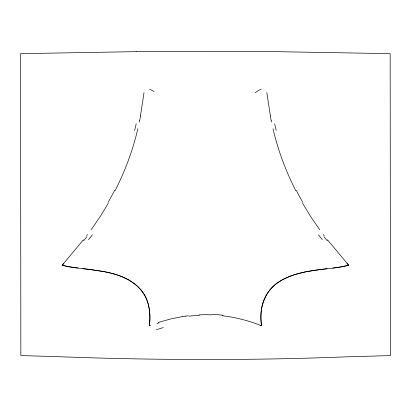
<?xml version="1.0" encoding="UTF-8"?>
<svg xmlns="http://www.w3.org/2000/svg" width="411" height="411" viewBox="0 0 411 411"><rect width="100%" height="100%" fill="white"/><g stroke="black" fill="none" stroke-linecap="round" stroke-linejoin="round"><path stroke-width="0.62" d="M150.632 325.307A162.458 162.458 0 0 0 149.44 325.738L149.892 319.378A62.642 62.642 0 0 0 149.753 313.002A49.967 49.967 0 0 0 148.874 306.688A42.241 42.241 0 0 0 147.128 300.559A37.555 37.555 0 0 0 144.41 294.795M144.025 92.629L140.449 115.979M139.314 121.985L139.57 120.716M137.829 128.766C132.845 150.272 125.072 171.104 115.044 190.755M321.361 269.395L306.257 271.738A133.267 133.267 0 0 0 303.452 272.323C295.432 274.235 287.366 276.644 280.297 280.996C267.016 288.666 259.973 304.284 260.964 319.378A69.099 69.099 0 0 0 261.417 325.738A162.458 162.458 0 0 0 260.225 325.307M108.304 203.214L100.423 216.222L91.114 229.785M86.654 235.714L87.517 234.589M83.356 239.844L62.143 265.259L69.587 266.95L78.111 268.085M255.144 92.788L258.452 90.466L261.18 89.172M158.41 322.445L170.724 318.931L182.299 316.619M338.443 267.391L348.718 265.259L327.505 239.844M185.325 316.162L188.433 315.756M337.493 267.52L332.751 268.085M322.311 269.282L327.053 268.727M199.13 314.852L203.625 314.713A39.502 12.72 0 0 1 207.236 314.713L211.732 314.852M136.185 51.647L20.56 53.656L20.853 355.587L52.546 356.486C150.19 360.242 247.967 360.668 345.615 356.866L390.45 355.592L390.157 53.651L276.223 51.658A120.88 3.612 0 0 0 250.253 51.483L160.737 51.488A119.663 3.586 0 0 0 136.175 51.647M82.858 268.619L88.55 269.282M89.5 269.395L104.605 271.738A133.267 133.267 0 0 1 107.41 272.323A107.554 107.554 0 0 1 114.813 274.224A80.104 80.104 0 0 1 122.026 276.731L128.915 280.03L135.26 284.278A39.251 39.251 0 0 1 140.747 289.585A36.322 36.322 0 0 1 144.41 294.795C148.597 302.265 150.092 310.891 149.892 319.378A69.099 69.099 0 0 1 149.44 325.738M222.428 315.756C235.786 317.364 248.943 320.693 261.422 325.738L260.964 319.378A62.642 62.642 0 0 1 261.103 313.002A49.967 49.967 0 0 1 261.987 306.688A42.241 42.241 0 0 1 263.734 300.559A37.555 37.555 0 0 1 266.446 294.795M149.681 89.172L154.11 91.555M323.339 234.589L324.207 235.714M319.743 229.785L310.439 216.222L302.553 203.214M144.41 294.795C126.593 267.381 89.999 271.938 62.143 265.259A283.821 283.821 0 0 0 63.885 263.513M295.817 190.755C285.784 171.104 278.016 150.272 273.032 128.766M271.291 120.716L271.548 121.985M270.407 115.979L266.837 92.629M156.308 329.786A182.34 82.801 9.2 0 1 163.331 327.582M86.916 236.664A171.279 85.519 -74.3 0 1 83.587 240.795M92.352 234.84A192.137 89.254 -72.2 0 1 88.581 239.685M114.623 190.278A87.594 23.437 -64.7 0 1 108.052 202.443M136.18 123.834A188.038 79.128 -60.7 0 1 134.638 130.482M140.531 115.933A157.249 71.576 -58.9 0 1 139.653 120.67M346.976 263.513A283.821 283.821 0 0 0 348.718 265.259C333.871 269 318.366 268.845 303.452 272.323A107.554 107.554 0 0 0 296.048 274.224A80.104 80.104 0 0 0 288.83 276.731L281.941 280.03L275.601 284.278A39.251 39.251 0 0 0 270.114 289.585A36.322 36.322 0 0 0 266.451 294.795M327.274 240.795A171.279 85.519 74.3 0 1 323.945 236.664M322.281 239.685A192.137 89.254 72.2 0 1 318.51 234.84M302.804 202.443A87.594 23.437 64.7 0 1 296.239 190.278M276.223 130.482A188.038 79.128 60.7 0 1 274.682 123.834M271.209 120.67A157.249 71.576 58.9 0 1 270.33 115.933M156.915 323.519A203.491 104.486 15 0 1 158.939 322.846M182.335 316.64A61.218 18.069 -0.5 0 1 185.361 316.182M188.973 316.187A51.031 15.294 -0.3 0 1 199.366 315.324M211.999 314.317A51.031 16.301 0 0 1 223.009 315.294"/></g></svg>
